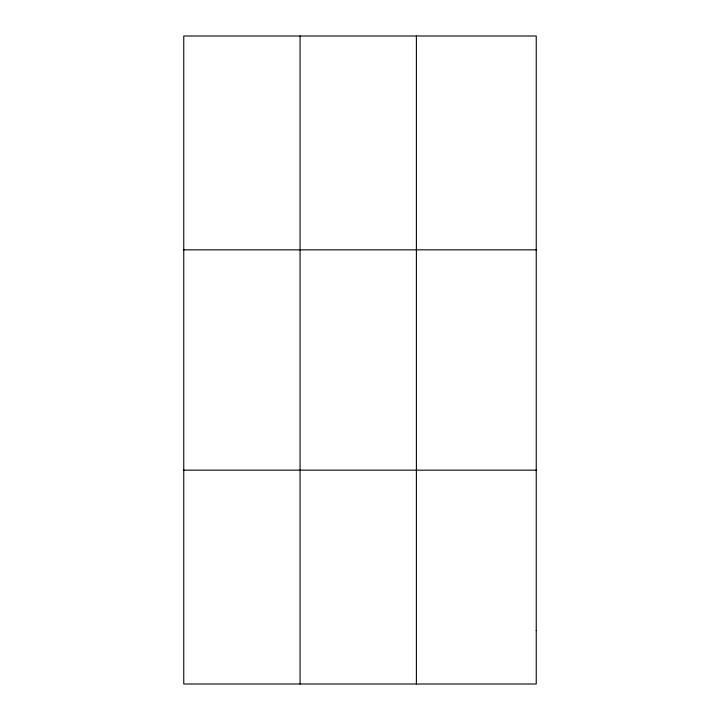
<?xml version="1.0" encoding="UTF-8"?>
<svg xmlns="http://www.w3.org/2000/svg" width="720" height="720" viewBox="0 0 720 720"><rect width="100%" height="100%" fill="white"/><g stroke="black" fill="none" stroke-linecap="round" stroke-linejoin="round"><path stroke-width="1.08" d="M300.078 684L300.078 36M416.394 684L416.394 36M183.762 249.84L536.238 249.84M183.762 470.16L536.238 470.16M536.238 630.54L536.238 684L183.762 684L183.762 36L536.238 36L536.238 630.54"/></g></svg>
